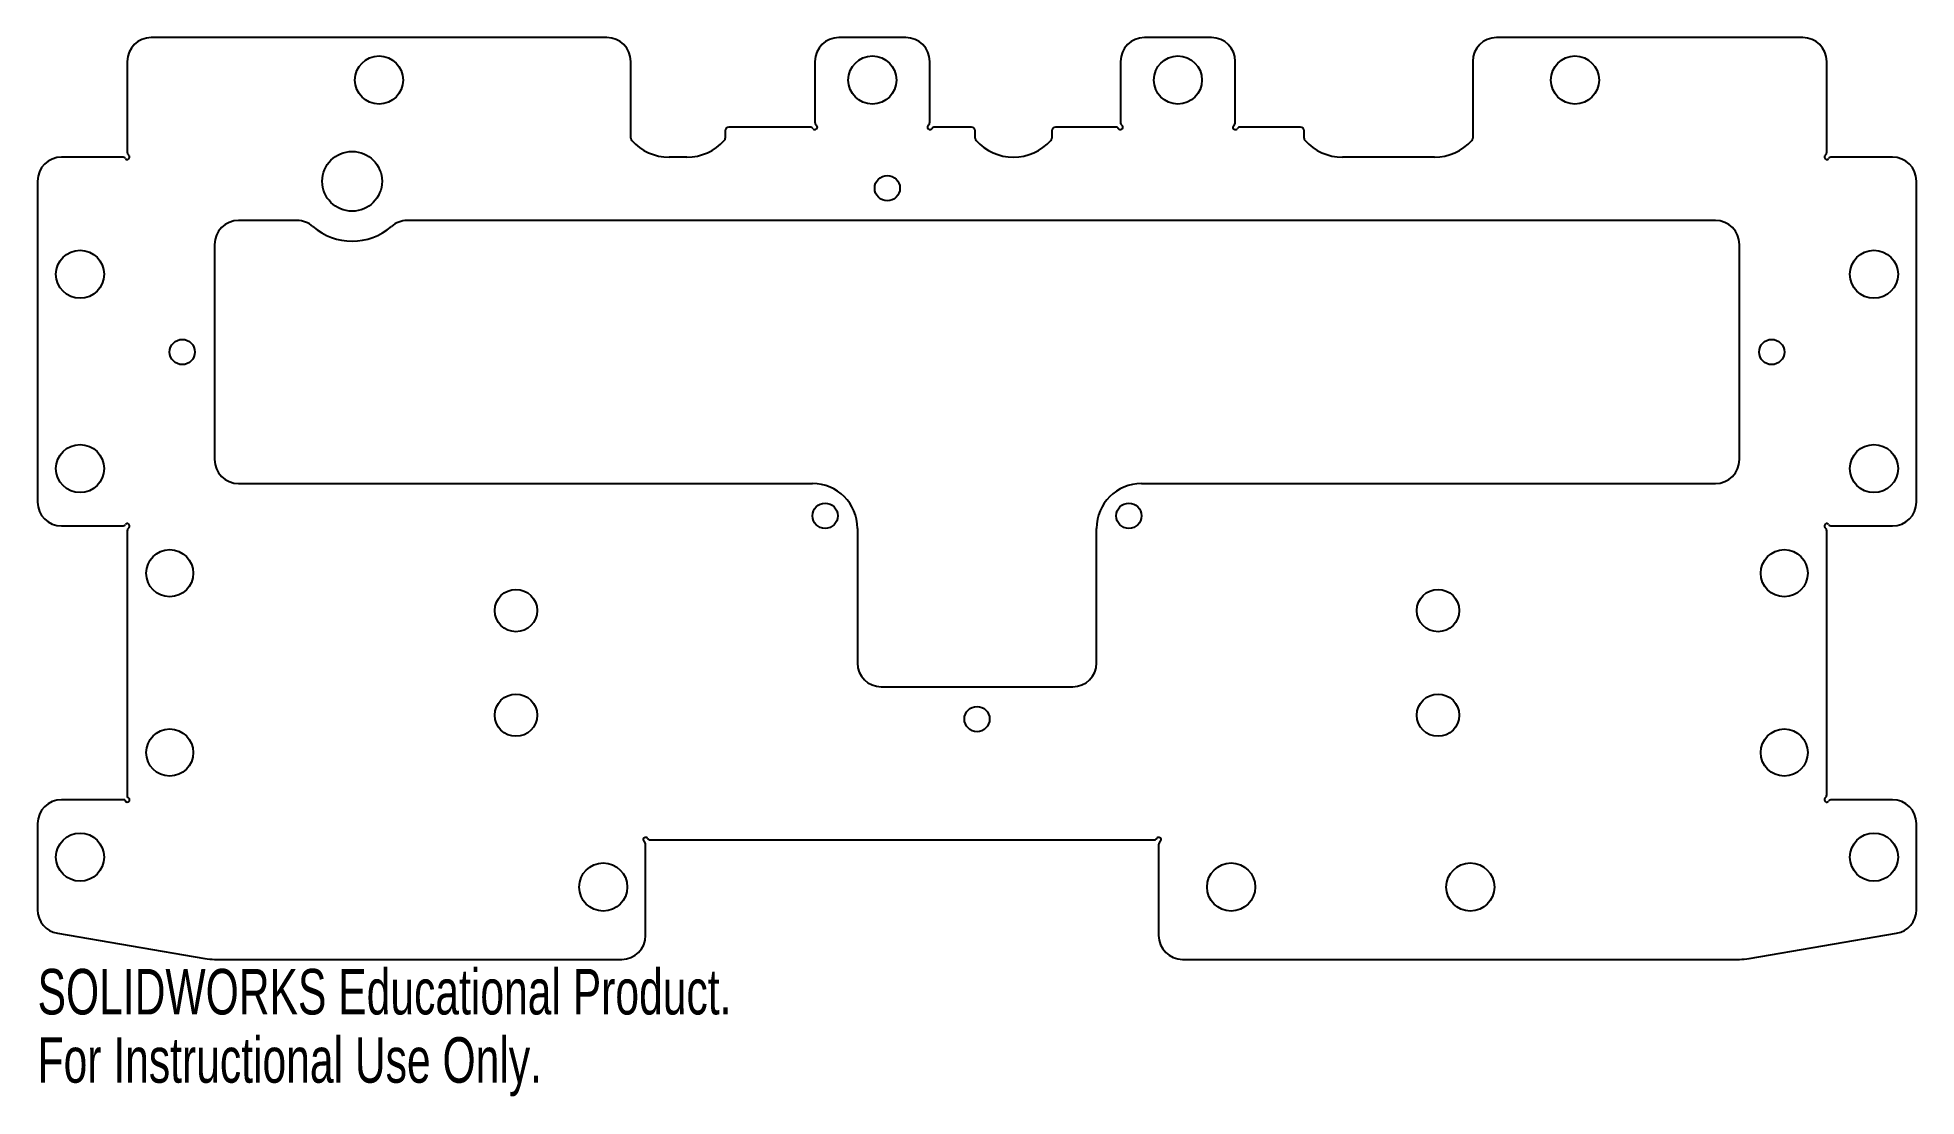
# Model space of a CAD drawing. Header units: inches. Extents: x -3.93 to 3.93, y -1.81 to 2.62.
import ezdxf

# ---------------------------------------------------------------- set-up
doc = ezdxf.new("R2010")
doc.units = ezdxf.units.IN
doc.header["$MEASUREMENT"] = 0
doc.styles.add('SLDTEXTSTYLE0', font='TXT', dxfattribs={"width": 0.7})

msp = doc.modelspace()

# ---------------------------------------------------------------- linework, layer by layer
at = {"color": 7, "linetype": 'Continuous', "lineweight": 25}
for p, q in [((-1.5475, 2.615), (-3.4525, 2.615)), ((-0.2975, 2.615), (-0.5775, 2.615)), ((0.98, 2.615), (0.7, 2.615)), ((3.4525, 2.615), (2.1725, 2.615)), ((-3.5525, 2.515), (-3.5525, 2.135)), ((-1.4475, 2.1946), (-1.4475, 2.515)), ((-0.6775, 2.515), (-0.6775, 2.26)), ((-0.1975, 2.26), (-0.1975, 2.515)), ((0.6, 2.515), (0.6, 2.26)), ((1.08, 2.26), (1.08, 2.515)), ((2.0725, 2.515), (2.0725, 2.1946)), ((3.5525, 2.135), (3.5525, 2.515)), ((-1.0525, 2.225), (-1.0525, 2.1946)), ((-0.6975, 2.24), (-1.0375, 2.24)), ((-0.0225, 2.24), (-0.1775, 2.24)), ((-0.0075, 2.1946), (-0.0075, 2.225)), ((0.3125, 2.225), (0.3125, 2.1946)), ((0.58, 2.24), (0.3275, 2.24)), ((1.3525, 2.24), (1.1, 2.24)), ((1.3675, 2.1946), (1.3675, 2.225)), ((-3.5725, 2.115), (-3.8275, 2.115)), ((-1.2125, 2.115), (-1.2875, 2.115)), ((1.9125, 2.115), (1.5275, 2.115)), ((3.8275, 2.115), (3.5725, 2.115)), ((-3.9275, 2.015), (-3.9275, 0.6725)), ((3.9275, 0.6725), (3.9275, 2.015)), ((-2.8425, 1.85), (-3.0875, 1.85)), ((3.0875, 1.85), (-2.3825, 1.85)), ((-3.1875, 1.75), (-3.1875, 0.85)), ((3.1875, 0.85), (3.1875, 1.75)), ((-3.0875, 0.75), (-0.6875, 0.75)), ((0.6875, 0.75), (3.0875, 0.75)), ((-3.8275, 0.5725), (-3.5725, 0.5725)), ((-3.5525, 0.5525), (-3.5525, -0.5625)), ((-0.5, 0.5625), (-0.5, 0)), ((0.5, 0), (0.5, 0.5625)), ((3.5525, -0.5525), (3.5525, 0.5525)), ((3.5725, 0.5725), (3.8275, 0.5725)), ((-0.4, -0.1), (0.4, -0.1)), ((-3.5625, -0.5725), (-3.8275, -0.5725)), ((3.8275, -0.5725), (3.5725, -0.5725)), ((-3.9275, -0.6725), (-3.9275, -1.0323)), ((3.9275, -1.0323), (3.9275, -0.6725)), ((-1.3855, -1.14), (-1.3855, -0.76)), ((-1.3655, -0.74), (0.7395, -0.74)), ((0.7595, -0.76), (0.7595, -1.14)), ((-3.8444, -1.1308), (-3.2281, -1.2365)), ((3.2281, -1.2365), (3.8444, -1.1308)), ((-3.1875, -1.24), (-1.4855, -1.24)), ((0.8595, -1.24), (3.1875, -1.24))]:
    msp.add_line(p, q, dxfattribs=at)
for centre, radius in [((-2.5, 2.4375), 0.1005), ((-0.4375, 2.4375), 0.1005), ((0.84, 2.4375), 0.1005), ((2.5, 2.4375), 0.1005), ((-2.6125, 2.0138), 0.125), ((-0.375, 1.985), 0.0528), ((-3.75, 1.625), 0.1005), ((3.75, 1.625), 0.1005), ((-3.3225, 1.3), 0.0528), ((3.3225, 1.3), 0.0528), ((-3.75, 0.8125), 0.1005), ((3.75, 0.8125), 0.1005), ((-0.635, 0.615), 0.0528), ((0.635, 0.615), 0.0528), ((-3.375, 0.375), 0.0984), ((3.375, 0.375), 0.0984), ((-1.9275, 0.2188), 0.0885), ((1.9275, 0.2188), 0.0885), ((-1.9275, -0.2188), 0.0885), ((1.9275, -0.2188), 0.0885), ((0, -0.235), 0.0528), ((-3.375, -0.375), 0.0984), ((3.375, -0.375), 0.0984), ((-3.75, -0.8125), 0.1005), ((3.75, -0.8125), 0.1005), ((-1.5625, -0.9375), 0.1005), ((1.0625, -0.9375), 0.1005), ((2.0625, -0.9375), 0.1005)]:
    msp.add_circle(centre, radius, dxfattribs=at)
for centre, radius, start, end in [((-3.4525, 2.515), 0.1, 90, 180), ((-1.5475, 2.515), 0.1, 0, 90), ((-0.5775, 2.515), 0.1, 90, 180), ((-0.2975, 2.515), 0.1, 0, 90), ((0.7, 2.515), 0.1, 90, 180), ((0.98, 2.515), 0.1, 0, 90), ((2.1725, 2.515), 0.1, 90, 180), ((3.4525, 2.515), 0.1, 0, 90), ((-1.0375, 2.225), 0.015, 90, 180), ((-0.6975, 2.225), 0.015, 36.8699, 90), ((-0.6775, 2.24), 0.01, 216.8699, 53.1301), ((-0.6625, 2.26), 0.015, 180, 233.1301), ((-0.1975, 2.24), 0.01, 126.8699, 323.1301), ((-0.2125, 2.26), 0.015, 306.8699, 0), ((-0.1775, 2.225), 0.015, 90, 143.1301), ((-0.0225, 2.225), 0.015, 0, 90), ((0.3275, 2.225), 0.015, 90, 180), ((0.58, 2.225), 0.015, 36.8699, 90), ((0.6, 2.24), 0.01, 216.8699, 53.1301), ((0.615, 2.26), 0.015, 180, 233.1301), ((1.08, 2.24), 0.01, 126.8699, 323.1301), ((1.065, 2.26), 0.015, 306.8699, 0), ((1.1, 2.225), 0.015, 90, 143.1301), ((1.3525, 2.225), 0.015, 0, 90), ((-3.5525, 2.115), 0.01, 216.8699, 53.1301), ((-3.5375, 2.135), 0.015, 180, 233.1301), ((-1.4325, 2.1946), 0.015, 180, 221.96189), ((-1.2875, 2.325), 0.21, 221.96189, 270), ((-1.2125, 2.325), 0.21, 270, 318.03811), ((-1.0675, 2.1946), 0.015, 318.03811, 0), ((0.0075, 2.1946), 0.015, 180, 221.96189), ((0.1525, 2.325), 0.21, 221.96189, 318.03811), ((0.2975, 2.1946), 0.015, 318.03811, 0), ((1.3825, 2.1946), 0.015, 180, 221.96189), ((1.5275, 2.325), 0.21, 221.96189, 270), ((1.9125, 2.325), 0.21, 270, 318.03811), ((2.0575, 2.1946), 0.015, 318.03811, 0), ((3.5525, 2.115), 0.01, 126.8699, 323.1301), ((3.5375, 2.135), 0.015, 306.8699, 360), ((-3.8275, 2.015), 0.1, 90, 180), ((-3.5725, 2.1), 0.015, 36.8699, 90), ((3.5725, 2.1), 0.015, 90, 143.1301), ((3.8275, 2.015), 0.1, 0, 90), ((-3.0875, 1.75), 0.1, 90, 180), ((-2.8425, 1.75), 0.1, 48.90805, 90), ((-2.6125, 2.0138), 0.25, 228.90805, 311.09195), ((-2.3825, 1.75), 0.1, 90, 131.09195), ((3.0875, 1.75), 0.1, 0, 90), ((-3.0875, 0.85), 0.1, 180, 270), ((3.0875, 0.85), 0.1, 270, 0), ((-0.6875, 0.5625), 0.1875, 0, 90), ((0.6875, 0.5625), 0.1875, 90, 180), ((-3.8275, 0.6725), 0.1, 180, 270), ((3.8275, 0.6725), 0.1, 270, 0), ((-3.5725, 0.5875), 0.015, 270, 323.1301), ((-3.5525, 0.5725), 0.01, 306.8699, 143.1301), ((-3.5375, 0.5525), 0.015, 126.8699, 180), ((3.5525, 0.5725), 0.01, 36.8699, 233.1301), ((3.5375, 0.5525), 0.015, 360, 53.1301), ((3.5725, 0.5875), 0.015, 216.8699, 270), ((-0.4, 0), 0.1, 180, 270), ((0.4, 0), 0.1, 270, 0), ((-3.8275, -0.6725), 0.1, 90, 180), ((-3.5525, -0.5725), 0.01, 180, 90), ((3.5525, -0.5725), 0.01, 126.8699, 323.1301), ((3.5375, -0.5525), 0.015, 306.8699, 360), ((3.5725, -0.5875), 0.015, 90, 143.1301), ((3.8275, -0.6725), 0.1, 0, 90), ((-1.3855, -0.74), 0.01, 36.8699, 233.1301), ((-1.4005, -0.76), 0.015, 0, 53.1301), ((-1.3655, -0.725), 0.015, 216.8699, 270), ((0.7395, -0.725), 0.015, 270, 323.1301), ((0.7595, -0.74), 0.01, 306.8699, 143.1301), ((0.7745, -0.76), 0.015, 126.8699, 180), ((-3.8275, -1.0323), 0.1, 180, 260.26649), ((3.8275, -1.0323), 0.1, 279.73351, 0), ((-1.4855, -1.14), 0.1, 270, 0), ((0.8595, -1.14), 0.1, 180, 270), ((-3.1875, -1), 0.24, 260.26649, 270), ((3.1875, -1), 0.24, 270, 279.73351)]:
    msp.add_arc(centre, radius, start, end, dxfattribs=at)

# ---------------------------------------------------------------- texts
at = {"color": 7, "linetype": 'Continuous', "char_height": 0.1903, "attachment_point": 1, "style": 'SLDTEXTSTYLE0'}
for s, insert in [('SOLIDWORKS Educational Product.', (-3.9275, -1.2801)), ('For Instructional Use Only.', (-3.9275, -1.5656))]:
    msp.add_mtext(s, dxfattribs=dict(at, insert=insert))

doc.saveas('drawing.dxf')
